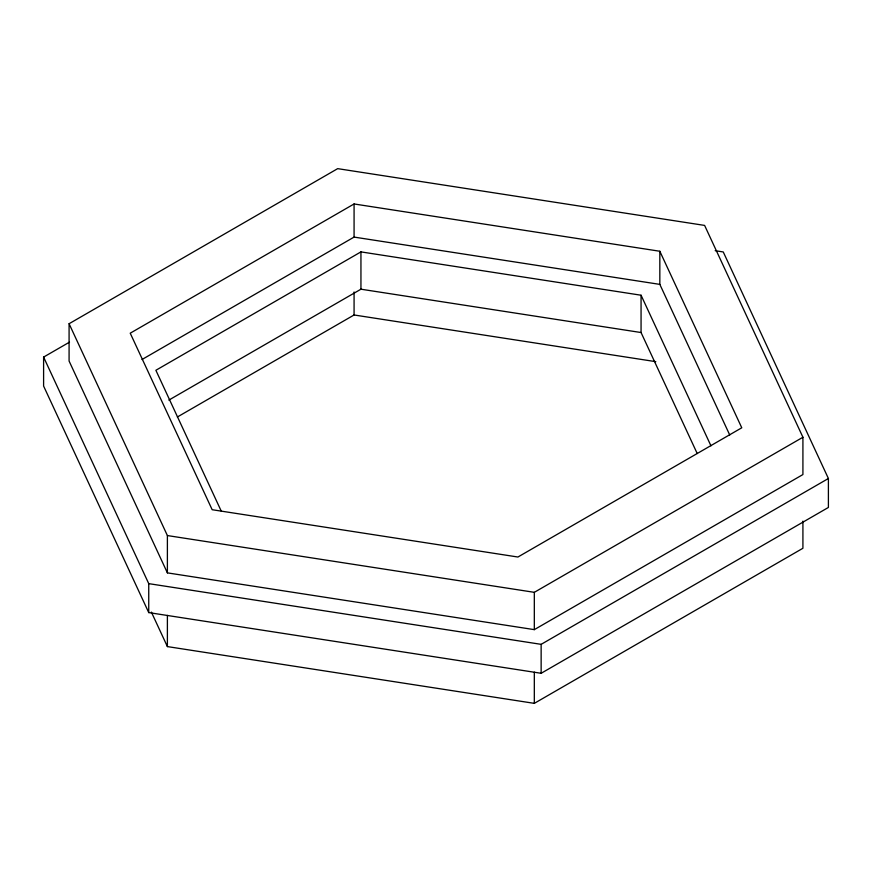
<?xml version="1.0" encoding="UTF-8"?>
<svg xmlns="http://www.w3.org/2000/svg" width="872" height="872" viewBox="0 0 872 872"><rect width="100%" height="100%" fill="white"/><g stroke="black" fill="none" stroke-linecap="round" stroke-linejoin="round"><path stroke-width="1.31" d="M69.084 323.73L337.682 168.645L704.609 225.412L802.916 437.254L802.916 474.553L534.318 629.639L167.391 572.871L69.084 361.03L69.084 323.73L167.391 535.561L167.391 572.871M715.193 250.7L723.259 251.954L828.4 478.499L828.4 507.45L541.141 673.293L148.741 612.591L43.6 386.045L43.6 357.095L69.498 342.14M354.076 203.961L130.233 333.191L212.169 509.717L517.924 557.023L741.767 427.792L659.832 251.256L354.076 203.961L354.076 237.086L142.016 359.515M710.963 445.843L641.062 295.227L360.943 251.888L155.881 370.284L221.205 511.025M168.841 400.106L360.943 289.199L641.062 332.537L697.208 453.516M177.354 417.001L354.076 314.977L655.809 361.662M167.391 535.561L534.318 592.328L802.916 437.254M43.6 357.095L148.741 583.641L541.141 644.343L828.4 478.499M151.39 612.1L167.391 646.588L534.318 703.355L802.916 548.27L802.916 521.14M354.076 237.086L659.832 284.381L729.733 434.997M659.832 251.256L659.832 284.381M641.062 295.227L641.062 332.537M541.141 644.343L541.141 673.293M534.318 592.328L534.318 629.639M534.318 672.149L534.318 703.355M360.943 251.888L360.943 289.199M354.076 291.978L354.076 314.977M167.391 615.392L167.391 646.588M148.741 583.641L148.741 612.591"/></g></svg>
